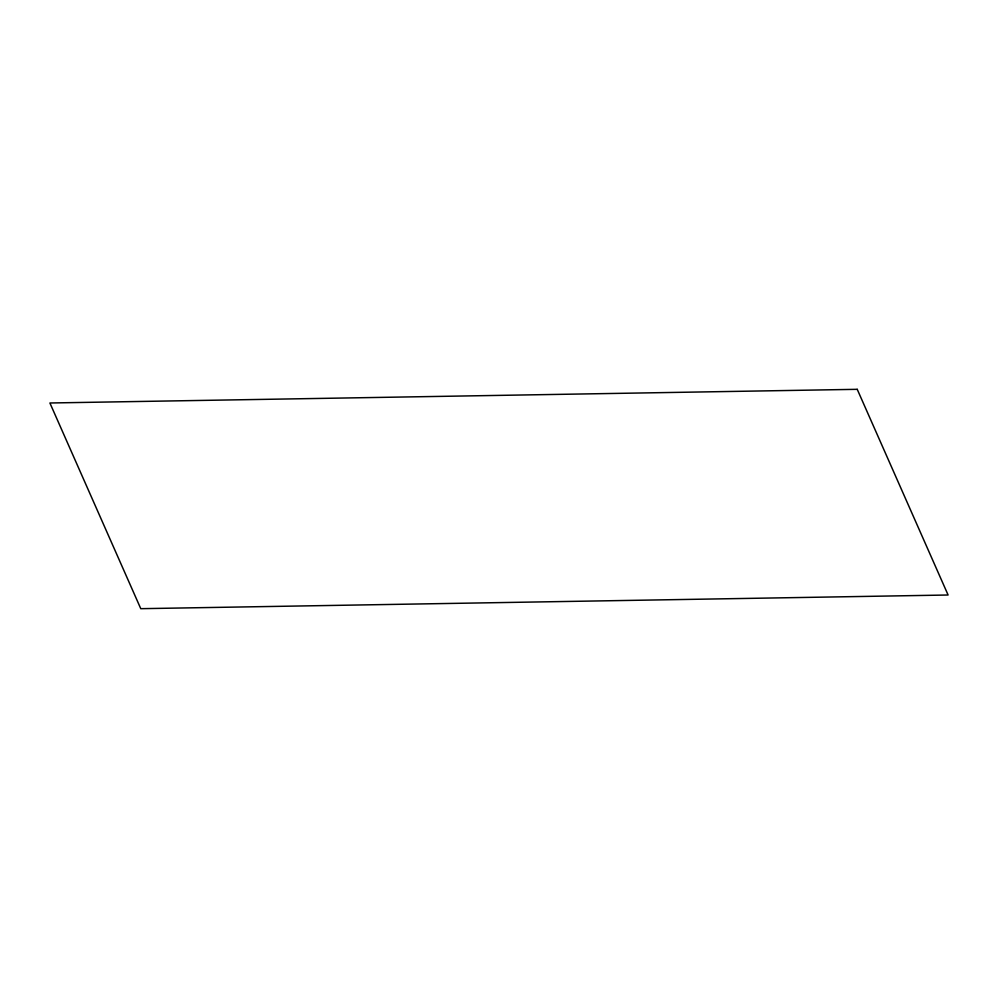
<?xml version="1.0" encoding="UTF-8"?>
<svg xmlns="http://www.w3.org/2000/svg" width="998" height="998" viewBox="0 0 998 998"><rect width="100%" height="100%" fill="white"/><g stroke="black" fill="none" stroke-linecap="round" stroke-linejoin="round"><path stroke-width="1.5" d="M857.232 389.32L49.9 402.992L140.768 608.68L948.1 595.008L857.232 389.32"/></g></svg>
